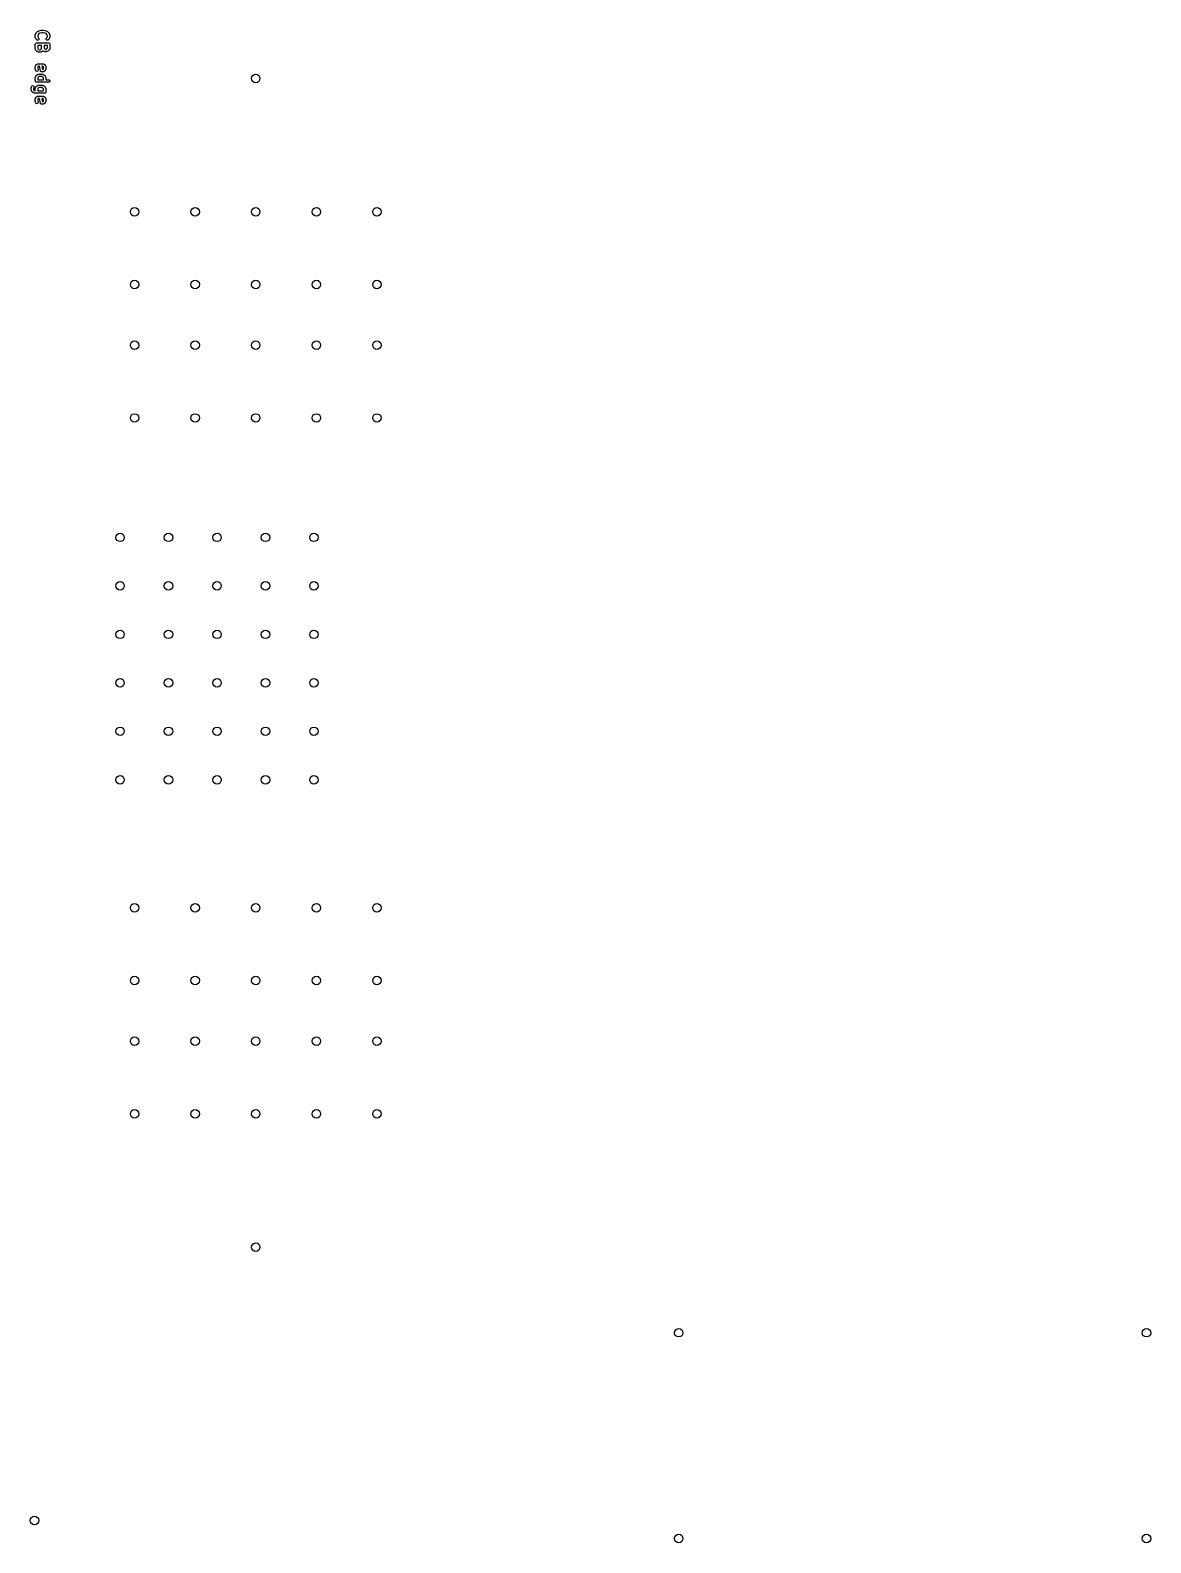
# Model space of a CAD drawing. Header units: inches. Extents: x -2.6 to 7.6, y 0.3 to 5.2.
# Drawn here: x 0.383 to 2.203, y 0.254 to 2.711 of the extents above; entities that cross this region are included whole.
import ezdxf

# ---------------------------------------------------------------- set-up
doc = ezdxf.new("R2010")
doc.units = ezdxf.units.IN
doc.header["$MEASUREMENT"] = 0
doc.layers.add('BLACK', color=250, linetype='CONTINUOUS')

msp = doc.modelspace()

# ---------------------------------------------------------------- linework, layer by layer
at = {"layer": 'BLACK', "linetype": 'CONTINUOUS'}
for p, q in [((0.3912, 2.702), (0.3913, 2.7024)), ((0.3913, 2.7027), (0.3923, 2.7055)), ((0.3913, 2.7024), (0.3913, 2.7027)), ((0.3923, 2.7056), (0.3925, 2.7059)), ((0.3923, 2.7055), (0.3923, 2.7056)), ((0.3923, 2.7056), (0.3923, 2.7056)), ((0.3925, 2.7059), (0.3927, 2.7061)), ((0.3927, 2.7061), (0.3927, 2.7062)), ((0.3927, 2.7062), (0.3928, 2.7062)), ((0.3928, 2.7062), (0.3946, 2.7081)), ((0.3946, 2.7081), (0.3949, 2.7083)), ((0.3949, 2.7083), (0.3951, 2.7085)), ((0.3951, 2.7085), (0.397, 2.7094)), ((0.3959, 2.7038), (0.3952, 2.7017)), ((0.3972, 2.7051), (0.3959, 2.7038)), ((0.397, 2.7094), (0.3972, 2.7095)), ((0.3972, 2.7095), (0.3974, 2.7096)), ((0.3986, 2.7058), (0.3972, 2.7051)), ((0.3974, 2.7096), (0.4012, 2.7105)), ((0.4019, 2.7066), (0.3986, 2.7058)), ((0.4012, 2.7105), (0.4014, 2.7105)), ((0.4014, 2.7105), (0.4016, 2.7106)), ((0.4016, 2.7106), (0.4045, 2.7106)), ((0.4042, 2.7066), (0.4019, 2.7066)), ((0.4075, 2.7058), (0.4042, 2.7066)), ((0.4045, 2.7106), (0.4047, 2.7105)), ((0.4047, 2.7105), (0.4049, 2.7105)), ((0.4049, 2.7105), (0.4087, 2.7096)), ((0.4089, 2.7051), (0.4075, 2.7058)), ((0.4087, 2.7096), (0.4089, 2.7095)), ((0.4089, 2.7095), (0.4091, 2.7094)), ((0.4102, 2.7038), (0.4089, 2.7051)), ((0.4091, 2.7094), (0.411, 2.7085)), ((0.4109, 2.7017), (0.4102, 2.7038)), ((0.411, 2.7085), (0.4112, 2.7083)), ((0.4112, 2.7083), (0.4115, 2.7081)), ((0.4115, 2.7081), (0.4134, 2.7062)), ((0.4134, 2.7062), (0.4134, 2.7062)), ((0.4134, 2.7062), (0.4134, 2.7061)), ((0.4134, 2.7061), (0.4136, 2.7059)), ((0.4136, 2.7059), (0.4138, 2.7056)), ((0.4138, 2.7056), (0.4138, 2.7056)), ((0.4138, 2.7056), (0.4138, 2.7055)), ((0.4138, 2.7055), (0.4148, 2.7027)), ((0.4148, 2.7027), (0.4148, 2.7024)), ((0.4148, 2.7024), (0.4149, 2.702)), ((0.3912, 2.7002), (0.3912, 2.702)), ((0.3913, 2.6999), (0.3912, 2.7002)), ((0.3912, 2.688), (0.3914, 2.6887)), ((0.3912, 2.6805), (0.3912, 2.688)), ((0.3913, 2.6804), (0.3912, 2.6805)), ((0.3912, 2.6803), (0.3913, 2.6804)), ((0.3913, 2.68), (0.3912, 2.6803)), ((0.3913, 2.6995), (0.3913, 2.6999)), ((0.3923, 2.6967), (0.3913, 2.6995)), ((0.3914, 2.6797), (0.3913, 2.68)), ((0.3914, 2.6887), (0.3925, 2.6898)), ((0.3915, 2.6796), (0.3914, 2.6797)), ((0.3914, 2.6797), (0.3914, 2.6797)), ((0.3924, 2.6777), (0.3915, 2.6796)), ((0.3923, 2.6966), (0.3923, 2.6967)), ((0.3925, 2.6963), (0.3923, 2.6966)), ((0.3923, 2.6966), (0.3923, 2.6966)), ((0.3926, 2.6775), (0.3924, 2.6777)), ((0.3927, 2.6961), (0.3925, 2.6963)), ((0.3925, 2.6898), (0.3932, 2.69)), ((0.3927, 2.696), (0.3927, 2.6961)), ((0.3928, 2.696), (0.3927, 2.696)), ((0.3937, 2.695), (0.3928, 2.696)), ((0.3932, 2.69), (0.4129, 2.69)), ((0.3943, 2.6946), (0.3937, 2.695)), ((0.3958, 2.6946), (0.3943, 2.6946)), ((0.3952, 2.7017), (0.3952, 2.7005)), ((0.3952, 2.7005), (0.3959, 2.6984)), ((0.4016, 2.686), (0.3952, 2.686)), ((0.3952, 2.686), (0.3952, 2.6809)), ((0.3952, 2.6809), (0.3958, 2.6798)), ((0.3969, 2.6957), (0.3958, 2.6946)), ((0.3958, 2.6798), (0.3963, 2.6793)), ((0.3959, 2.6984), (0.3965, 2.6978)), ((0.3963, 2.6793), (0.3974, 2.6787)), ((0.3965, 2.6978), (0.3969, 2.6972)), ((0.3969, 2.6972), (0.3969, 2.6957)), ((0.3974, 2.6787), (0.3993, 2.6787)), ((0.3993, 2.6787), (0.4005, 2.6793)), ((0.4005, 2.6793), (0.4009, 2.6797)), ((0.4009, 2.6797), (0.4016, 2.6817)), ((0.4016, 2.6817), (0.4016, 2.686)), ((0.4109, 2.686), (0.4055, 2.686)), ((0.4055, 2.686), (0.4055, 2.6819)), ((0.4055, 2.6819), (0.4061, 2.6807)), ((0.4061, 2.6807), (0.4066, 2.6802)), ((0.4066, 2.6802), (0.4077, 2.6796)), ((0.4077, 2.6796), (0.4087, 2.6796)), ((0.4087, 2.6796), (0.4099, 2.6802)), ((0.4092, 2.6972), (0.4096, 2.6978)), ((0.4092, 2.6957), (0.4092, 2.6972)), ((0.4103, 2.6946), (0.4092, 2.6957)), ((0.4096, 2.6978), (0.4102, 2.6984)), ((0.4099, 2.6802), (0.4103, 2.6807)), ((0.4102, 2.6984), (0.4109, 2.7005)), ((0.4118, 2.6946), (0.4103, 2.6946)), ((0.4103, 2.6807), (0.4109, 2.6819)), ((0.4109, 2.7005), (0.4109, 2.7017)), ((0.4109, 2.6819), (0.4109, 2.686)), ((0.4124, 2.695), (0.4118, 2.6946)), ((0.4134, 2.696), (0.4124, 2.695)), ((0.4134, 2.6782), (0.4124, 2.6772)), ((0.4129, 2.69), (0.4137, 2.6898)), ((0.4136, 2.6963), (0.4134, 2.6961)), ((0.4134, 2.6961), (0.4134, 2.696)), ((0.4134, 2.696), (0.4134, 2.696)), ((0.4135, 2.6784), (0.4134, 2.6782)), ((0.4137, 2.6787), (0.4135, 2.6784)), ((0.4138, 2.6966), (0.4136, 2.6963)), ((0.4137, 2.6898), (0.4147, 2.6887)), ((0.4147, 2.6805), (0.4137, 2.6787)), ((0.4148, 2.6995), (0.4138, 2.6967)), ((0.4138, 2.6967), (0.4138, 2.6966)), ((0.4138, 2.6966), (0.4138, 2.6966)), ((0.4147, 2.6887), (0.4149, 2.688)), ((0.4148, 2.681), (0.4147, 2.6807)), ((0.4147, 2.6807), (0.4147, 2.6806)), ((0.4147, 2.6806), (0.4147, 2.6805)), ((0.4149, 2.7002), (0.4148, 2.6999)), ((0.4148, 2.6999), (0.4148, 2.6995)), ((0.4149, 2.6814), (0.4148, 2.6813)), ((0.4148, 2.6813), (0.4149, 2.6813)), ((0.4149, 2.6813), (0.4148, 2.681)), ((0.4149, 2.702), (0.4149, 2.7002)), ((0.4149, 2.688), (0.4149, 2.6814)), ((0.3915, 2.6523), (0.3924, 2.6542)), ((0.3924, 2.6542), (0.3926, 2.6545)), ((0.3928, 2.6772), (0.3926, 2.6775)), ((0.3926, 2.6545), (0.3927, 2.6546)), ((0.3927, 2.6546), (0.3928, 2.6547)), ((0.3937, 2.6763), (0.3928, 2.6772)), ((0.3928, 2.6547), (0.3929, 2.6548)), ((0.3929, 2.6548), (0.393, 2.6548)), ((0.393, 2.6548), (0.3933, 2.6551)), ((0.3933, 2.6551), (0.3951, 2.656)), ((0.394, 2.6761), (0.3937, 2.6763)), ((0.3942, 2.6759), (0.394, 2.6761)), ((0.3961, 2.675), (0.3942, 2.6759)), ((0.3951, 2.656), (0.3952, 2.656)), ((0.3952, 2.656), (0.3953, 2.6561)), ((0.3953, 2.6561), (0.3956, 2.6561)), ((0.3956, 2.6561), (0.3959, 2.6562)), ((0.3959, 2.6562), (0.3959, 2.6562)), ((0.3959, 2.6562), (0.396, 2.6562)), ((0.396, 2.6562), (0.4035, 2.6562)), ((0.3962, 2.6749), (0.3961, 2.675)), ((0.3965, 2.6749), (0.3962, 2.6749)), ((0.3962, 2.6749), (0.3962, 2.6749)), ((0.3968, 2.6748), (0.3965, 2.6749)), ((0.3969, 2.6748), (0.3968, 2.6748)), ((0.397, 2.6748), (0.3969, 2.6748)), ((0.3998, 2.6748), (0.397, 2.6748)), ((0.3999, 2.6748), (0.3998, 2.6748)), ((0.4002, 2.6749), (0.3999, 2.6748)), ((0.3999, 2.6748), (0.3999, 2.6748)), ((0.4005, 2.6749), (0.4002, 2.6749)), ((0.4006, 2.6749), (0.4005, 2.6749)), ((0.4007, 2.675), (0.4006, 2.6749)), ((0.4025, 2.6759), (0.4007, 2.675)), ((0.4028, 2.6761), (0.4025, 2.6759)), ((0.403, 2.6763), (0.4028, 2.6761)), ((0.404, 2.6772), (0.403, 2.6763)), ((0.4035, 2.6562), (0.4036, 2.6562)), ((0.4036, 2.6562), (0.4037, 2.6562)), ((0.4037, 2.6562), (0.404, 2.6561)), ((0.4043, 2.677), (0.404, 2.6772)), ((0.404, 2.6772), (0.404, 2.6772)), ((0.404, 2.6772), (0.404, 2.6772)), ((0.404, 2.6561), (0.4043, 2.6561)), ((0.4045, 2.6768), (0.4043, 2.677)), ((0.4043, 2.6561), (0.4043, 2.656)), ((0.4043, 2.656), (0.4044, 2.656)), ((0.4044, 2.656), (0.4063, 2.6551)), ((0.4064, 2.6759), (0.4045, 2.6768)), ((0.4063, 2.6551), (0.4066, 2.6548)), ((0.4065, 2.6759), (0.4064, 2.6759)), ((0.4068, 2.6758), (0.4065, 2.6759)), ((0.4065, 2.6759), (0.4065, 2.6759)), ((0.4066, 2.6548), (0.4067, 2.6548)), ((0.4067, 2.6548), (0.4068, 2.6547)), ((0.4071, 2.6757), (0.4068, 2.6758)), ((0.4068, 2.6547), (0.4069, 2.6546)), ((0.4069, 2.6546), (0.4069, 2.6545)), ((0.4069, 2.6545), (0.4072, 2.6542)), ((0.4072, 2.6757), (0.4071, 2.6757)), ((0.4073, 2.6757), (0.4072, 2.6757)), ((0.4072, 2.6542), (0.4081, 2.6523)), ((0.4091, 2.6757), (0.4073, 2.6757)), ((0.4092, 2.6757), (0.4091, 2.6757)), ((0.4093, 2.6757), (0.4092, 2.6757)), ((0.4096, 2.6758), (0.4093, 2.6757)), ((0.4099, 2.6759), (0.4096, 2.6758)), ((0.41, 2.6759), (0.4099, 2.6759)), ((0.4099, 2.6759), (0.4099, 2.6759)), ((0.4119, 2.6768), (0.41, 2.6759)), ((0.4122, 2.677), (0.4119, 2.6768)), ((0.4124, 2.6772), (0.4122, 2.677)), ((0.3912, 2.6516), (0.3913, 2.6519)), ((0.3913, 2.6515), (0.3912, 2.6516)), ((0.3912, 2.6514), (0.3913, 2.6515)), ((0.3912, 2.6477), (0.3912, 2.6514)), ((0.3913, 2.6476), (0.3912, 2.6477)), ((0.3912, 2.6475), (0.3913, 2.6476)), ((0.3913, 2.6472), (0.3912, 2.6475)), ((0.3912, 2.6338), (0.3913, 2.6341)), ((0.3913, 2.6337), (0.3912, 2.6338)), ((0.3912, 2.6336), (0.3913, 2.6337)), ((0.3912, 2.6299), (0.3912, 2.6336)), ((0.3913, 2.6298), (0.3912, 2.6299)), ((0.3912, 2.6297), (0.3913, 2.6298)), ((0.3913, 2.6294), (0.3912, 2.6297)), ((0.3913, 2.6519), (0.3914, 2.6522)), ((0.3914, 2.6469), (0.3913, 2.6472)), ((0.3913, 2.6341), (0.3914, 2.6344)), ((0.3914, 2.6291), (0.3913, 2.6294)), ((0.3914, 2.6522), (0.3915, 2.6523)), ((0.3914, 2.6522), (0.3914, 2.6522)), ((0.3915, 2.6468), (0.3914, 2.6469)), ((0.3914, 2.6469), (0.3914, 2.6469)), ((0.3914, 2.6344), (0.3915, 2.6345)), ((0.3914, 2.6344), (0.3914, 2.6344)), ((0.3915, 2.629), (0.3914, 2.6291)), ((0.3914, 2.6291), (0.3914, 2.6291)), ((0.3914, 2.6287), (0.3915, 2.6289)), ((0.3914, 2.6272), (0.3914, 2.6287)), ((0.3924, 2.6449), (0.3915, 2.6468)), ((0.3915, 2.6345), (0.3924, 2.6364)), ((0.3915, 2.6289), (0.3915, 2.629)), ((0.3929, 2.6443), (0.3924, 2.6449)), ((0.3924, 2.6364), (0.3926, 2.6366)), ((0.3926, 2.6366), (0.3928, 2.6369)), ((0.3928, 2.6369), (0.3937, 2.6378)), ((0.3943, 2.6438), (0.3929, 2.6443)), ((0.3937, 2.6378), (0.394, 2.638)), ((0.394, 2.638), (0.3942, 2.6382)), ((0.3942, 2.6382), (0.3961, 2.6391)), ((0.3956, 2.6445), (0.3943, 2.6438)), ((0.3956, 2.6518), (0.3952, 2.651)), ((0.3952, 2.651), (0.3952, 2.6481)), ((0.3952, 2.6481), (0.3959, 2.6467)), ((0.3958, 2.6343), (0.3952, 2.6331)), ((0.3952, 2.6331), (0.3952, 2.6303)), ((0.3952, 2.6303), (0.3954, 2.63)), ((0.3954, 2.63), (0.4042, 2.63)), ((0.3965, 2.6523), (0.3956, 2.6518)), ((0.3961, 2.6459), (0.3956, 2.6445)), ((0.3963, 2.6348), (0.3958, 2.6343)), ((0.3959, 2.6467), (0.3961, 2.6459)), ((0.3961, 2.6391), (0.3962, 2.6392)), ((0.3962, 2.6392), (0.3962, 2.6392)), ((0.3962, 2.6392), (0.3965, 2.6392)), ((0.3974, 2.6354), (0.3963, 2.6348)), ((0.3982, 2.6523), (0.3965, 2.6523)), ((0.3965, 2.6392), (0.3968, 2.6393)), ((0.3968, 2.6393), (0.3969, 2.6393)), ((0.3969, 2.6393), (0.397, 2.6393)), ((0.397, 2.6393), (0.4026, 2.6393)), ((0.4021, 2.6354), (0.3974, 2.6354)), ((0.3997, 2.6445), (0.3982, 2.6523)), ((0.3998, 2.6442), (0.3997, 2.6445)), ((0.3998, 2.6441), (0.3998, 2.6442)), ((0.3999, 2.644), (0.3998, 2.6441)), ((0.4, 2.6438), (0.3999, 2.644)), ((0.4005, 2.6434), (0.4, 2.6438)), ((0.4009, 2.643), (0.4005, 2.6434)), ((0.4012, 2.643), (0.4009, 2.643)), ((0.4013, 2.6429), (0.4012, 2.643)), ((0.4014, 2.643), (0.4013, 2.6429)), ((0.4016, 2.6429), (0.4014, 2.643)), ((0.4035, 2.6429), (0.4016, 2.6429)), ((0.4033, 2.6348), (0.4021, 2.6354)), ((0.4031, 2.6523), (0.4022, 2.6523)), ((0.4022, 2.6523), (0.4032, 2.6469)), ((0.4026, 2.6393), (0.4027, 2.6393)), ((0.4027, 2.6393), (0.4027, 2.6393)), ((0.4027, 2.6393), (0.403, 2.6392)), ((0.403, 2.6392), (0.4033, 2.6392)), ((0.4039, 2.6518), (0.4031, 2.6523)), ((0.4032, 2.6469), (0.4039, 2.6473)), ((0.4033, 2.6392), (0.4034, 2.6392)), ((0.4038, 2.6343), (0.4033, 2.6348)), ((0.4034, 2.6392), (0.4035, 2.6391)), ((0.4036, 2.6429), (0.4035, 2.6429)), ((0.4035, 2.6391), (0.4053, 2.6382)), ((0.4037, 2.6429), (0.4036, 2.6429)), ((0.404, 2.643), (0.4037, 2.6429)), ((0.4044, 2.6331), (0.4038, 2.6343)), ((0.4044, 2.651), (0.4039, 2.6518)), ((0.4039, 2.6473), (0.4044, 2.6481)), ((0.4043, 2.643), (0.404, 2.643)), ((0.4042, 2.63), (0.4044, 2.6303)), ((0.4044, 2.6431), (0.4043, 2.6431)), ((0.4043, 2.6431), (0.4043, 2.643)), ((0.4044, 2.6481), (0.4044, 2.651)), ((0.4063, 2.644), (0.4044, 2.6431)), ((0.4044, 2.6303), (0.4044, 2.6331)), ((0.4053, 2.6382), (0.4056, 2.638)), ((0.4056, 2.638), (0.4059, 2.6378)), ((0.4059, 2.6378), (0.4068, 2.6369)), ((0.4066, 2.6443), (0.4063, 2.644)), ((0.4067, 2.6443), (0.4066, 2.6443)), ((0.4068, 2.6444), (0.4067, 2.6443)), ((0.4069, 2.6445), (0.4068, 2.6444)), ((0.4068, 2.6369), (0.407, 2.6366)), ((0.4072, 2.6449), (0.4069, 2.6446)), ((0.4069, 2.6446), (0.4069, 2.6445)), ((0.407, 2.6366), (0.4072, 2.6364)), ((0.4081, 2.6468), (0.4072, 2.6449)), ((0.4072, 2.6364), (0.4081, 2.6345)), ((0.4081, 2.6523), (0.4081, 2.6522)), ((0.4081, 2.6522), (0.4082, 2.6522)), ((0.4082, 2.6469), (0.4081, 2.6469)), ((0.4081, 2.6469), (0.4081, 2.6468)), ((0.4081, 2.6345), (0.4081, 2.6344)), ((0.4081, 2.6344), (0.4082, 2.6344)), ((0.4082, 2.6522), (0.4082, 2.6519)), ((0.4082, 2.6519), (0.4083, 2.6516)), ((0.4083, 2.6475), (0.4082, 2.6472)), ((0.4082, 2.6472), (0.4082, 2.6469)), ((0.4082, 2.6344), (0.4082, 2.6341)), ((0.4082, 2.6341), (0.4083, 2.6338)), ((0.4083, 2.6516), (0.4083, 2.6515)), ((0.4083, 2.6515), (0.4083, 2.6514)), ((0.4083, 2.6514), (0.4083, 2.6477)), ((0.4083, 2.6477), (0.4083, 2.6476)), ((0.4083, 2.6476), (0.4083, 2.6475)), ((0.4083, 2.6338), (0.4083, 2.6337)), ((0.4083, 2.6337), (0.4083, 2.6336)), ((0.4083, 2.6336), (0.4083, 2.63)), ((0.4083, 2.63), (0.4129, 2.63)), ((0.4129, 2.63), (0.4137, 2.6298)), ((0.4137, 2.6298), (0.4147, 2.6287)), ((0.4147, 2.6287), (0.4147, 2.6272)), ((0.3847, 2.6169), (0.3848, 2.6172)), ((0.3847, 2.6168), (0.3847, 2.6169)), ((0.3847, 2.6167), (0.3847, 2.6168)), ((0.3847, 2.6139), (0.3847, 2.6167)), ((0.3847, 2.6138), (0.3847, 2.6139)), ((0.3848, 2.6135), (0.3847, 2.6138)), ((0.3847, 2.6138), (0.3847, 2.6138)), ((0.3848, 2.6172), (0.3848, 2.6175)), ((0.3848, 2.6175), (0.3849, 2.6175)), ((0.3848, 2.6132), (0.3848, 2.6135)), ((0.3849, 2.6131), (0.3848, 2.6132)), ((0.3849, 2.6176), (0.3858, 2.6195)), ((0.3849, 2.6175), (0.3849, 2.6176)), ((0.3849, 2.613), (0.3849, 2.6131)), ((0.3858, 2.6112), (0.3849, 2.613)), ((0.3858, 2.6195), (0.3863, 2.6201)), ((0.386, 2.6109), (0.3858, 2.6112)), ((0.3862, 2.6107), (0.386, 2.6109)), ((0.3871, 2.6097), (0.3862, 2.6107)), ((0.3863, 2.6201), (0.3877, 2.6206)), ((0.3874, 2.6096), (0.3871, 2.6097)), ((0.3876, 2.6094), (0.3874, 2.6096)), ((0.3895, 2.6084), (0.3876, 2.6094)), ((0.3877, 2.6206), (0.3891, 2.6199)), ((0.3893, 2.6177), (0.3886, 2.6163)), ((0.3886, 2.6163), (0.3886, 2.6144)), ((0.3886, 2.6144), (0.3892, 2.6132)), ((0.3891, 2.6199), (0.3896, 2.6185)), ((0.3892, 2.6132), (0.3897, 2.6127)), ((0.3896, 2.6185), (0.3893, 2.6177)), ((0.3896, 2.6084), (0.3895, 2.6084)), ((0.39, 2.6083), (0.3896, 2.6084)), ((0.3896, 2.6084), (0.3896, 2.6084)), ((0.3897, 2.6127), (0.3909, 2.6121)), ((0.3903, 2.6082), (0.39, 2.6083)), ((0.3904, 2.6082), (0.3903, 2.6082)), ((0.3903, 2.6082), (0.3903, 2.6082)), ((0.4063, 2.6082), (0.3904, 2.6082)), ((0.3909, 2.6121), (0.3912, 2.6121)), ((0.3912, 2.6159), (0.3913, 2.6162)), ((0.3912, 2.6158), (0.3913, 2.6159)), ((0.3913, 2.6159), (0.3912, 2.6159)), ((0.3912, 2.6121), (0.3912, 2.6158)), ((0.3913, 2.6162), (0.3914, 2.6166)), ((0.3925, 2.6262), (0.3914, 2.6272)), ((0.3914, 2.6166), (0.3915, 2.6167)), ((0.3914, 2.6166), (0.3914, 2.6166)), ((0.3915, 2.6167), (0.3924, 2.6186)), ((0.3924, 2.6186), (0.3926, 2.6188)), ((0.3932, 2.626), (0.3925, 2.6262)), ((0.3926, 2.6188), (0.3928, 2.6191)), ((0.3928, 2.6191), (0.3937, 2.62)), ((0.4129, 2.626), (0.3932, 2.626)), ((0.3937, 2.62), (0.394, 2.6202)), ((0.394, 2.6202), (0.3942, 2.6204)), ((0.3942, 2.6204), (0.3961, 2.6213)), ((0.3958, 2.6165), (0.3952, 2.6153)), ((0.3952, 2.6153), (0.3952, 2.6125)), ((0.3952, 2.6125), (0.3954, 2.6121)), ((0.3954, 2.6121), (0.4042, 2.6121)), ((0.3963, 2.617), (0.3958, 2.6165)), ((0.3961, 2.6213), (0.3962, 2.6213)), ((0.3962, 2.6213), (0.3962, 2.6214)), ((0.3962, 2.6214), (0.3965, 2.6214)), ((0.3974, 2.6176), (0.3963, 2.617)), ((0.3965, 2.6214), (0.3968, 2.6215)), ((0.3968, 2.6215), (0.3969, 2.6215)), ((0.3969, 2.6215), (0.397, 2.6215)), ((0.397, 2.6215), (0.4026, 2.6215)), ((0.4021, 2.6176), (0.3974, 2.6176)), ((0.4033, 2.617), (0.4021, 2.6176)), ((0.4026, 2.6215), (0.4027, 2.6215)), ((0.4027, 2.6215), (0.4027, 2.6215)), ((0.4027, 2.6215), (0.403, 2.6214)), ((0.403, 2.6214), (0.4033, 2.6214)), ((0.4033, 2.6214), (0.4034, 2.6213)), ((0.4038, 2.6165), (0.4033, 2.617)), ((0.4034, 2.6213), (0.4035, 2.6213)), ((0.4035, 2.6213), (0.4053, 2.6204)), ((0.4044, 2.6153), (0.4038, 2.6165)), ((0.4042, 2.6121), (0.4044, 2.6125)), ((0.4044, 2.6125), (0.4044, 2.6153)), ((0.4053, 2.6204), (0.4056, 2.6202)), ((0.4056, 2.6202), (0.4059, 2.62)), ((0.4059, 2.62), (0.4068, 2.6191)), ((0.4071, 2.6084), (0.4063, 2.6082)), ((0.4068, 2.6191), (0.407, 2.6188)), ((0.407, 2.6188), (0.4072, 2.6186)), ((0.4082, 2.6094), (0.4071, 2.6084)), ((0.4072, 2.6186), (0.4081, 2.6167)), ((0.4081, 2.6112), (0.408, 2.6111)), ((0.408, 2.6111), (0.4082, 2.6109)), ((0.4081, 2.6167), (0.4081, 2.6166)), ((0.4081, 2.6166), (0.4082, 2.6166)), ((0.4082, 2.6113), (0.4081, 2.6113)), ((0.4081, 2.6113), (0.4081, 2.6112)), ((0.4082, 2.6166), (0.4082, 2.6162)), ((0.4082, 2.6162), (0.4083, 2.6159)), ((0.4083, 2.6119), (0.4082, 2.6116)), ((0.4082, 2.6116), (0.4082, 2.6113)), ((0.4082, 2.6109), (0.4082, 2.6094)), ((0.4083, 2.6159), (0.4083, 2.6159)), ((0.4083, 2.6159), (0.4083, 2.6158)), ((0.4083, 2.6158), (0.4083, 2.6121)), ((0.4083, 2.6121), (0.4083, 2.612)), ((0.4083, 2.612), (0.4083, 2.6119)), ((0.4137, 2.6262), (0.4129, 2.626)), ((0.4147, 2.6272), (0.4137, 2.6262)), ((0.3912, 2.5991), (0.3913, 2.5994)), ((0.3913, 2.599), (0.3912, 2.5991)), ((0.3912, 2.5989), (0.3913, 2.599)), ((0.3912, 2.5952), (0.3912, 2.5989)), ((0.3913, 2.5951), (0.3912, 2.5952)), ((0.3912, 2.595), (0.3913, 2.5951)), ((0.3913, 2.5947), (0.3912, 2.595)), ((0.3913, 2.5994), (0.3914, 2.5997)), ((0.3914, 2.5944), (0.3913, 2.5947)), ((0.3914, 2.5997), (0.3915, 2.5998)), ((0.3914, 2.5997), (0.3914, 2.5997)), ((0.3915, 2.5943), (0.3914, 2.5944)), ((0.3914, 2.5944), (0.3914, 2.5944)), ((0.3915, 2.5998), (0.3924, 2.6017)), ((0.3924, 2.5924), (0.3915, 2.5943)), ((0.3924, 2.6017), (0.3926, 2.602)), ((0.3929, 2.5918), (0.3924, 2.5924)), ((0.3926, 2.602), (0.3927, 2.6021)), ((0.3927, 2.6021), (0.3928, 2.6022)), ((0.3928, 2.6022), (0.3929, 2.6023)), ((0.3929, 2.6023), (0.393, 2.6023)), ((0.3943, 2.5913), (0.3929, 2.5918)), ((0.393, 2.6023), (0.3933, 2.6026)), ((0.3933, 2.6026), (0.3951, 2.6035)), ((0.3956, 2.592), (0.3943, 2.5913)), ((0.3951, 2.6035), (0.3952, 2.6035)), ((0.3952, 2.6035), (0.3953, 2.6036)), ((0.3956, 2.5993), (0.3952, 2.5985)), ((0.3952, 2.5985), (0.3952, 2.5956)), ((0.3952, 2.5956), (0.3959, 2.5942)), ((0.3953, 2.6036), (0.3956, 2.6036)), ((0.3956, 2.6036), (0.3959, 2.6037)), ((0.3965, 2.5998), (0.3956, 2.5993)), ((0.3961, 2.5934), (0.3956, 2.592)), ((0.3959, 2.6037), (0.3959, 2.6037)), ((0.3959, 2.6037), (0.396, 2.6037)), ((0.3959, 2.5942), (0.3961, 2.5934)), ((0.396, 2.6037), (0.4035, 2.6037)), ((0.3982, 2.5998), (0.3965, 2.5998)), ((0.3997, 2.592), (0.3982, 2.5998)), ((0.3998, 2.5917), (0.3997, 2.592)), ((0.3998, 2.5916), (0.3998, 2.5917)), ((0.3999, 2.5915), (0.3998, 2.5916)), ((0.4, 2.5913), (0.3999, 2.5915)), ((0.4005, 2.591), (0.4, 2.5913)), ((0.4009, 2.5906), (0.4005, 2.591)), ((0.4012, 2.5905), (0.4009, 2.5906)), ((0.4013, 2.5904), (0.4012, 2.5905)), ((0.4014, 2.5905), (0.4013, 2.5904)), ((0.4016, 2.5904), (0.4014, 2.5905)), ((0.4035, 2.5904), (0.4016, 2.5904)), ((0.4031, 2.5998), (0.4022, 2.5998)), ((0.4022, 2.5998), (0.4032, 2.5944)), ((0.4039, 2.5993), (0.4031, 2.5998)), ((0.4032, 2.5944), (0.4039, 2.5948)), ((0.4035, 2.6037), (0.4036, 2.6037)), ((0.4036, 2.5904), (0.4035, 2.5904)), ((0.4036, 2.6037), (0.4037, 2.6037)), ((0.4037, 2.5904), (0.4036, 2.5904)), ((0.4037, 2.6037), (0.404, 2.6036)), ((0.404, 2.5905), (0.4037, 2.5904)), ((0.4044, 2.5985), (0.4039, 2.5993)), ((0.4039, 2.5948), (0.4044, 2.5956)), ((0.404, 2.6036), (0.4043, 2.6036)), ((0.4043, 2.5906), (0.404, 2.5905)), ((0.4043, 2.6036), (0.4043, 2.6035)), ((0.4043, 2.6035), (0.4044, 2.6035)), ((0.4044, 2.5906), (0.4043, 2.5906)), ((0.4043, 2.5906), (0.4043, 2.5906)), ((0.4044, 2.6035), (0.4063, 2.6026)), ((0.4044, 2.5956), (0.4044, 2.5985)), ((0.4063, 2.5915), (0.4044, 2.5906)), ((0.4063, 2.6026), (0.4066, 2.6023)), ((0.4066, 2.5918), (0.4063, 2.5915)), ((0.4066, 2.6023), (0.4067, 2.6023)), ((0.4067, 2.5918), (0.4066, 2.5918)), ((0.4067, 2.6023), (0.4068, 2.6022)), ((0.4068, 2.5919), (0.4067, 2.5918)), ((0.4068, 2.6022), (0.4069, 2.6021)), ((0.4069, 2.592), (0.4068, 2.5919)), ((0.4069, 2.6021), (0.4069, 2.602)), ((0.4069, 2.602), (0.4072, 2.6017)), ((0.4072, 2.5924), (0.4069, 2.5921)), ((0.4069, 2.5921), (0.4069, 2.592)), ((0.4072, 2.6017), (0.4081, 2.5998)), ((0.4081, 2.5943), (0.4072, 2.5924)), ((0.4081, 2.5998), (0.4081, 2.5997)), ((0.4081, 2.5997), (0.4082, 2.5997)), ((0.4082, 2.5944), (0.4081, 2.5944)), ((0.4081, 2.5944), (0.4081, 2.5943)), ((0.4082, 2.5997), (0.4082, 2.5994)), ((0.4082, 2.5994), (0.4083, 2.5991)), ((0.4083, 2.595), (0.4082, 2.5947)), ((0.4082, 2.5947), (0.4082, 2.5944)), ((0.4083, 2.5991), (0.4083, 2.599)), ((0.4083, 2.599), (0.4083, 2.5989)), ((0.4083, 2.5989), (0.4083, 2.5952)), ((0.4083, 2.5952), (0.4083, 2.5951)), ((0.4083, 2.5951), (0.4083, 2.595))]:
    msp.add_line(p, q, dxfattribs=at)
at = {"layer": 'BLACK'}
for centre in [(0.7494, 2.6321), (0.7494, 2.6321), (0.5526, 2.4156), (0.5526, 2.4156), (0.651, 2.4156), (0.651, 2.4156), (0.7494, 2.4156), (0.7494, 2.4156), (0.8479, 2.4156), (0.8479, 2.4156), (0.9463, 2.4156), (0.9463, 2.4156), (0.5526, 2.2975), (0.5526, 2.2975), (0.651, 2.2975), (0.651, 2.2975), (0.7494, 2.2975), (0.7494, 2.2975), (0.8479, 2.2975), (0.8479, 2.2975), (0.9463, 2.2975), (0.9463, 2.2975), (0.5526, 2.1991), (0.5526, 2.1991), (0.651, 2.1991), (0.651, 2.1991), (0.7494, 2.1991), (0.7494, 2.1991), (0.8479, 2.1991), (0.8479, 2.1991), (0.9463, 2.1991), (0.9463, 2.1991), (0.5526, 2.0809), (0.5526, 2.0809), (0.651, 2.0809), (0.651, 2.0809), (0.7494, 2.0809), (0.7494, 2.0809), (0.8479, 2.0809), (0.8479, 2.0809), (0.9463, 2.0809), (0.9463, 2.0809), (0.529, 1.8869), (0.529, 1.8869), (0.6077, 1.8869), (0.6077, 1.8869), (0.6865, 1.8869), (0.6865, 1.8869), (0.7652, 1.8869), (0.7652, 1.8869), (0.8439, 1.8869), (0.8439, 1.8869), (0.529, 1.8081), (0.529, 1.8081), (0.6077, 1.8081), (0.6077, 1.8081), (0.6865, 1.8081), (0.6865, 1.8081), (0.7652, 1.8081), (0.7652, 1.8081), (0.8439, 1.8081), (0.8439, 1.8081), (0.529, 1.7294), (0.529, 1.7294), (0.6077, 1.7294), (0.6077, 1.7294), (0.6865, 1.7294), (0.6865, 1.7294), (0.7652, 1.7294), (0.7652, 1.7294), (0.8439, 1.7294), (0.8439, 1.7294), (0.529, 1.6506), (0.529, 1.6506), (0.6077, 1.6506), (0.6077, 1.6506), (0.6865, 1.6506), (0.6865, 1.6506), (0.7652, 1.6506), (0.7652, 1.6506), (0.8439, 1.6506), (0.8439, 1.6506), (0.529, 1.5719), (0.529, 1.5719), (0.6077, 1.5719), (0.6077, 1.5719), (0.6865, 1.5719), (0.6865, 1.5719), (0.7652, 1.5719), (0.7652, 1.5719), (0.8439, 1.5719), (0.8439, 1.5719), (0.529, 1.4931), (0.529, 1.4931), (0.6077, 1.4931), (0.6077, 1.4931), (0.6865, 1.4931), (0.6865, 1.4931), (0.7652, 1.4931), (0.7652, 1.4931), (0.8439, 1.4931), (0.8439, 1.4931), (0.5526, 1.2853), (0.5526, 1.2853), (0.651, 1.2853), (0.651, 1.2853), (0.7494, 1.2853), (0.7494, 1.2853), (0.8479, 1.2853), (0.8479, 1.2853), (0.9463, 1.2853), (0.9463, 1.2853), (0.5526, 1.1672), (0.5526, 1.1672), (0.651, 1.1672), (0.651, 1.1672), (0.7494, 1.1672), (0.7494, 1.1672), (0.8479, 1.1672), (0.8479, 1.1672), (0.9463, 1.1672), (0.9463, 1.1672), (0.5526, 1.0687), (0.5526, 1.0687), (0.651, 1.0687), (0.651, 1.0687), (0.7494, 1.0687), (0.7494, 1.0687), (0.8479, 1.0687), (0.8479, 1.0687), (0.9463, 1.0687), (0.9463, 1.0687), (0.5526, 0.9506), (0.5526, 0.9506), (0.651, 0.9506), (0.651, 0.9506), (0.7494, 0.9506), (0.7494, 0.9506), (0.8479, 0.9506), (0.8479, 0.9506), (0.9463, 0.9506), (0.9463, 0.9506), (0.7494, 0.7341), (0.7494, 0.7341), (1.4365, 0.5951), (1.4365, 0.5951), (2.1963, 0.5951), (2.1963, 0.5951), (0.39, 0.29), (0.39, 0.29), (1.4365, 0.2609), (1.4365, 0.2609), (2.1963, 0.2609), (2.1963, 0.2609)]:
    msp.add_circle(centre, 0.00689, dxfattribs=at)

doc.saveas('drawing.dxf')
